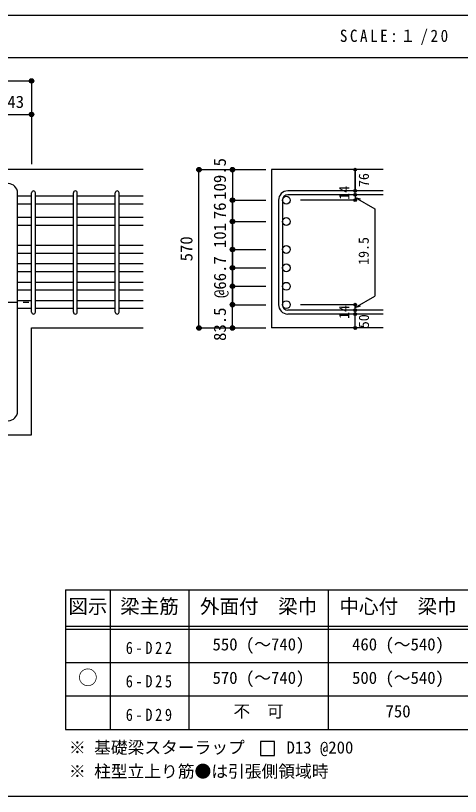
# Model space of a CAD drawing. Units: millimetres at full size, sheet at 1:20. Extents: x -3982 to 3969, y -2797 to 2801.
# Drawn here: x 786 to 2380, y -2797 to 2 of the extents above; entities that cross this region are included whole.
import ezdxf
from ezdxf.enums import TextEntityAlignment as Align

# ---------------------------------------------------------------- set-up
doc = ezdxf.new("R2010")
doc.units = ezdxf.units.MM
doc.header["$LTSCALE"] = 20
doc.header["$PDMODE"] = 32
doc.header["$PDSIZE"] = 10
doc.linetypes.add('CHAIN1', pattern=[8, 5, -1, 1, -1])
for name, color, linetype in [('6-1_躯体線', 2, 'Continuous'), ('6-4_フープ', 7, 'Continuous'), ('6-5_梁主筋', 7, 'Continuous'), ('6-6_S.T.P.', 7, 'Continuous'), ('6-7_文字', 7, 'Continuous'), ('6-D_寸法', 4, 'Continuous'), ('6-E_枠', 7, 'Continuous'), ('F-0_枠', 6, 'Continuous')]:
    doc.layers.add(name, color=color, linetype=linetype)
doc.styles.add('ＭＳ ゴシック', font='')
doc.styles.get('ＭＳ ゴシック').set_extended_font_data('MS Gothic')

msp = doc.modelspace()

# ---------------------------------------------------------------- linework, layer by layer
at = {"layer": '6-1_躯体線'}
for p, q in [((1243.29, -550.21), (-106.71, -550.21)), ((2103.29, -550.21), (1703.29, -550.21)), ((1703.29, -550.21), (1703.29, -1117.71)), ((843.29, -1117.71), (1243.29, -1117.71)), ((843.29, -1500.21), (843.29, -1117.71)), ((2103.29, -1117.71), (1703.29, -1117.71))]:
    msp.add_line(p, q, dxfattribs=at)
msp.add_lwpolyline([(616.79, -1900.21), (616.79, -1500.21), (843.29, -1500.21)], dxfattribs=at)
at = {"layer": '6-4_フープ'}
msp.add_line((793.29, -1416.71), (793.29, -633.71), dxfattribs=at)
for centre, start, end in [((759.79, -633.71), 0, 90), ((759.79, -1416.71), 270, 0)]:
    msp.add_arc(centre, 33.5, start, end, dxfattribs=at)
at = {"layer": '6-5_梁主筋'}
for p, q in [((843.29, -645.82), (793.29, -645.82)), ((993.29, -645.82), (857.29, -645.82)), ((1143.29, -645.82), (1007.29, -645.82)), ((1243.29, -645.82), (1157.29, -645.82)), ((843.29, -673.82), (793.29, -673.82)), ((993.29, -673.82), (857.29, -673.82)), ((1143.29, -673.82), (1007.29, -673.82)), ((1243.29, -673.82), (1157.29, -673.82)), ((843.29, -722.21), (793.29, -722.21)), ((993.29, -722.21), (857.29, -722.21)), ((1143.29, -722.21), (1007.29, -722.21)), ((1243.29, -722.21), (1157.29, -722.21)), ((843.29, -750.21), (793.29, -750.21)), ((993.29, -750.21), (857.29, -750.21)), ((1143.29, -750.21), (1007.29, -750.21)), ((1243.29, -750.21), (1157.29, -750.21)), ((843.29, -822.21), (793.29, -822.21)), ((993.29, -822.21), (857.29, -822.21)), ((1143.29, -822.21), (1007.29, -822.21)), ((1243.29, -822.21), (1157.29, -822.21)), ((843.29, -850.21), (793.29, -850.21)), ((993.29, -850.21), (857.29, -850.21)), ((1143.29, -850.21), (1007.29, -850.21)), ((1243.29, -850.21), (1157.29, -850.21)), ((843.29, -888.21), (793.29, -888.21)), ((993.29, -888.21), (857.29, -888.21)), ((1143.29, -888.21), (1007.29, -888.21)), ((1243.29, -888.21), (1157.29, -888.21)), ((843.29, -916.21), (793.29, -916.21)), ((993.29, -916.21), (857.29, -916.21)), ((1143.29, -916.21), (1007.29, -916.21)), ((1243.29, -916.21), (1157.29, -916.21)), ((843.29, -954.21), (793.29, -954.21)), ((993.29, -954.21), (857.29, -954.21)), ((1143.29, -954.21), (1007.29, -954.21)), ((1243.29, -954.21), (1157.29, -954.21)), ((843.29, -982.21), (793.29, -982.21)), ((993.29, -982.21), (857.29, -982.21)), ((1143.29, -982.21), (1007.29, -982.21)), ((1243.29, -982.21), (1157.29, -982.21)), ((843.29, -1020.21), (793.29, -1020.21)), ((993.29, -1020.21), (857.29, -1020.21)), ((1143.29, -1020.21), (1007.29, -1020.21)), ((1243.29, -1020.21), (1157.29, -1020.21)), ((843.29, -1048.21), (793.29, -1048.21)), ((993.29, -1048.21), (857.29, -1048.21)), ((1143.29, -1048.21), (1007.29, -1048.21)), ((1243.29, -1048.21), (1157.29, -1048.21))]:
    msp.add_line(p, q, dxfattribs=at)
at = {"layer": '6-5_梁主筋', "color": 3}
for centre in [(1756.29, -659.82), (1756.29, -736.21), (1756.29, -836.21), (1756.29, -902.21), (1756.29, -968.21), (1756.29, -1034.21)]:
    msp.add_circle(centre, 14, dxfattribs=at)
at = {"layer": '6-6_S.T.P.'}
for p, q in [((843.29, -1060.71), (843.29, -633.32)), ((857.29, -1060.71), (857.29, -633.32)), ((993.29, -1060.71), (993.29, -633.32)), ((1007.29, -1060.71), (1007.29, -633.32)), ((1143.29, -1060.71), (1143.29, -633.32)), ((1157.29, -1060.71), (1157.29, -633.32)), ((2103.29, -626.32), (1761.79, -626.32)), ((2103.29, -640.32), (1761.79, -640.32)), ((1728.29, -659.82), (1728.29, -1034.21)), ((1742.29, -659.82), (1742.29, -1034.21)), ((2103.29, -1053.71), (1761.79, -1053.71)), ((2103.29, -1067.71), (1761.79, -1067.71))]:
    msp.add_line(p, q, dxfattribs=at)
for centre, radius, start, end in [((850.29, -633.32), 7, 0, 180), ((850.29, -633.32), 7, 0, 180), ((850.29, -633.32), 7, 0, 180), ((850.29, -633.32), 7, 0, 180), ((1000.29, -633.32), 7, 0, 180), ((1150.29, -633.32), 7, 0, 180), ((1761.79, -659.82), 33.5, 90, 180), ((1761.79, -659.82), 19.5, 90, 180), ((1761.79, -1034.21), 33.5, 180, 270), ((1761.79, -1034.21), 19.5, 180, 270), ((850.29, -1060.71), 7, 180, 0), ((850.29, -1060.71), 7, 180, 0), ((850.29, -1060.71), 7, 180, 0), ((850.29, -1060.71), 7, 180, 0), ((1000.29, -1060.71), 7, 180, 0), ((1150.29, -1060.71), 7, 180, 0)]:
    msp.add_arc(centre, radius, start, end, dxfattribs=at)
at = {"layer": '6-7_文字'}
msp.add_lwpolyline([(1664.32, -2649.77), (1714.32, -2649.77), (1714.32, -2599.77), (1664.32, -2599.77)], close=True, dxfattribs=at)
at = {"layer": '6-D_寸法'}
for p, q in [((-139.71, -232.18), (843.29, -232.18)), ((843.29, -232.18), (843.29, -352.18)), ((700.29, -352.18), (843.29, -352.18)), ((843.29, -352.18), (843.29, -530.21)), ((843.29, -352.18), (843.29, -530.21)), ((1443.29, -550.21), (1563.29, -550.21)), ((1443.29, -550.21), (1563.29, -550.21)), ((1443.29, -550.21), (1563.29, -550.21)), ((1443.29, -1117.71), (1443.29, -550.21)), ((1563.29, -550.21), (1683.29, -550.21)), ((1563.29, -550.21), (1683.29, -550.21)), ((1563.29, -550.21), (1563.29, -659.82)), ((1563.29, -550.21), (1683.29, -550.21)), ((2003.29, -640.32), (2003.29, -626.32)), ((2003.29, -640.32), (2003.29, -659.82)), ((1563.29, -659.82), (1683.29, -659.82)), ((1563.29, -659.82), (1683.29, -659.82)), ((1563.29, -659.82), (1563.29, -763.51)), ((1563.29, -762.51), (1563.29, -659.82)), ((2003.29, -659.82), (1807.2, -659.82)), ((2003.29, -650.07), (2073.35, -690.52)), ((2003.29, -650.07), (2022.61, -655.24)), ((2073.35, -690.52), (2073.35, -1003.51)), ((1563.29, -736.21), (1683.29, -736.21)), ((1563.29, -836.21), (1683.29, -836.21)), ((1563.29, -836.21), (1683.29, -836.21)), ((1563.29, -902.21), (1683.29, -902.21)), ((1563.29, -902.21), (1683.29, -902.21)), ((1563.29, -968.21), (1683.29, -968.21)), ((1563.29, -968.21), (1683.29, -968.21)), ((2003.29, -1043.96), (2073.35, -1003.51)), ((1563.29, -1034.21), (1683.29, -1034.21)), ((1563.29, -1034.21), (1683.29, -1034.21)), ((2003.29, -1034.21), (1807.2, -1034.21)), ((2003.29, -1053.71), (2003.29, -1034.21)), ((2003.29, -1043.96), (2022.61, -1038.78)), ((2003.29, -1067.71), (2003.29, -1053.71)), ((2003.29, -1117.71), (2003.29, -1067.71)), ((1563.29, -1117.71), (1683.29, -1117.71))]:
    msp.add_line(p, q, dxfattribs=at)
at = {"layer": '6-D_寸法', "linetype": 'CHAIN1'}
msp.add_line((-106.71, -1025.21), (843.29, -1025.21), dxfattribs=at)
at = {"layer": '6-D_寸法'}
for points in [[(2003.29, -626.32), (2003.29, -550.21), (2003.29, -626.32)], [(1563.29, -763.51), (1563.29, -1034.21), (1563.29, -762.51)], [(1443.29, -1117.71), (1563.29, -1117.71), (1563.29, -1034.21)]]:
    msp.add_lwpolyline(points, dxfattribs=at)
for centre, radius in [((843.29, -232.18), 8), ((843.29, -232.18), 7.2), ((843.29, -232.18), 6.4), ((843.29, -232.18), 5.6), ((843.29, -232.18), 4.8), ((843.29, -232.18), 4), ((843.29, -232.18), 3.2), ((843.29, -232.18), 2.4), ((843.29, -232.18), 1.6), ((843.29, -232.18), 0.8), ((843.29, -352.18), 8), ((843.29, -352.18), 7.2), ((843.29, -352.18), 6.4), ((843.29, -352.18), 5.6), ((843.29, -352.18), 4.8), ((843.29, -352.18), 4), ((843.29, -352.18), 3.2), ((843.29, -352.18), 2.4), ((843.29, -352.18), 1.6), ((843.29, -352.18), 0.8), ((1443.29, -550.21), 8), ((1443.29, -550.21), 7.2), ((1443.29, -550.21), 6.4), ((1443.29, -550.21), 5.6), ((1443.29, -550.21), 4.8), ((1443.29, -550.21), 4), ((1443.29, -550.21), 3.2), ((1443.29, -550.21), 2.4), ((1443.29, -550.21), 1.6), ((1443.29, -550.21), 0.8), ((1563.29, -550.21), 8), ((1563.29, -550.21), 7.2), ((1563.29, -550.21), 6.4), ((1563.29, -550.21), 5.6), ((1563.29, -550.21), 4.8), ((1563.29, -550.21), 4), ((1563.29, -550.21), 3.2), ((1563.29, -550.21), 2.4), ((1563.29, -550.21), 1.6), ((1563.29, -550.21), 0.8), ((2003.29, -550.21), 4), ((2003.29, -550.21), 3.6), ((2003.29, -550.21), 3.2), ((2003.29, -550.21), 2.8), ((2003.29, -550.21), 2.4), ((2003.29, -550.21), 2), ((2003.29, -550.21), 1.6), ((2003.29, -550.21), 1.2), ((2003.29, -550.21), 0.8), ((2003.29, -550.21), 0.4), ((2003.29, -626.32), 4), ((2003.29, -640.32), 4), ((2003.29, -626.32), 3.6), ((2003.29, -640.32), 3.6), ((2003.29, -626.32), 3.2), ((2003.29, -640.32), 3.2), ((2003.29, -626.32), 2.8), ((2003.29, -640.32), 2.8), ((2003.29, -626.32), 2.4), ((2003.29, -640.32), 2.4), ((2003.29, -626.32), 2), ((2003.29, -640.32), 2), ((2003.29, -626.32), 1.6), ((2003.29, -640.32), 1.6), ((2003.29, -626.32), 1.2), ((2003.29, -640.32), 1.2), ((2003.29, -626.32), 0.8), ((2003.29, -640.32), 0.8), ((2003.29, -626.32), 0.4), ((2003.29, -640.32), 0.4), ((1563.29, -659.82), 8), ((1563.29, -659.82), 7.2), ((1563.29, -659.82), 6.4), ((1563.29, -659.82), 5.6), ((1563.29, -659.82), 4.8), ((1563.29, -659.82), 4), ((1563.29, -659.82), 3.2), ((1563.29, -659.82), 2.4), ((1563.29, -659.82), 1.6), ((1563.29, -659.82), 0.8), ((2003.29, -659.82), 4), ((2003.29, -659.82), 3.6), ((2003.29, -659.82), 3.2), ((2003.29, -659.82), 2.8), ((2003.29, -659.82), 2.4), ((2003.29, -659.82), 2), ((2003.29, -659.82), 1.6), ((2003.29, -659.82), 1.2), ((2003.29, -659.82), 0.8), ((2003.29, -659.82), 0.4), ((1563.29, -736.21), 8), ((1563.29, -736.21), 7.2), ((1563.29, -736.21), 6.4), ((1563.29, -736.21), 5.6), ((1563.29, -736.21), 4.8), ((1563.29, -736.21), 4), ((1563.29, -736.21), 3.2), ((1563.29, -736.21), 2.4), ((1563.29, -736.21), 1.6), ((1563.29, -736.21), 0.8), ((1563.29, -836.21), 8), ((1563.29, -836.21), 7.2), ((1563.29, -836.21), 6.4), ((1563.29, -836.21), 5.6), ((1563.29, -836.21), 4.8), ((1563.29, -836.21), 4), ((1563.29, -836.21), 3.2), ((1563.29, -836.21), 2.4), ((1563.29, -836.21), 1.6), ((1563.29, -836.21), 0.8), ((1563.29, -902.21), 8), ((1563.29, -902.21), 7.2), ((1563.29, -902.21), 6.4), ((1563.29, -902.21), 5.6), ((1563.29, -902.21), 4.8), ((1563.29, -902.21), 4), ((1563.29, -902.21), 3.2), ((1563.29, -902.21), 2.4), ((1563.29, -902.21), 1.6), ((1563.29, -902.21), 0.8), ((1563.29, -968.21), 8), ((1563.29, -968.21), 7.2), ((1563.29, -968.21), 6.4), ((1563.29, -968.21), 5.6), ((1563.29, -968.21), 4.8), ((1563.29, -968.21), 4), ((1563.29, -968.21), 3.2), ((1563.29, -968.21), 2.4), ((1563.29, -968.21), 1.6), ((1563.29, -968.21), 0.8), ((1563.29, -1034.21), 8), ((1563.29, -1034.21), 7.2), ((1563.29, -1034.21), 6.4), ((1563.29, -1034.21), 5.6), ((1563.29, -1034.21), 4.8), ((1563.29, -1034.21), 4), ((1563.29, -1034.21), 3.2), ((1563.29, -1034.21), 2.4), ((1563.29, -1034.21), 1.6), ((1563.29, -1034.21), 0.8), ((2003.29, -1034.21), 4), ((2003.29, -1034.21), 3.6), ((2003.29, -1034.21), 3.2), ((2003.29, -1034.21), 2.8), ((2003.29, -1034.21), 2.4), ((2003.29, -1034.21), 2), ((2003.29, -1034.21), 1.6), ((2003.29, -1034.21), 1.2), ((2003.29, -1034.21), 0.8), ((2003.29, -1034.21), 0.4), ((2003.29, -1053.71), 4), ((2003.29, -1053.71), 3.6), ((2003.29, -1053.71), 3.2), ((2003.29, -1053.71), 2.8), ((2003.29, -1053.71), 2.4), ((2003.29, -1053.71), 2), ((2003.29, -1053.71), 1.6), ((2003.29, -1053.71), 1.2), ((2003.29, -1053.71), 0.8), ((2003.29, -1053.71), 0.4), ((2003.29, -1067.71), 4), ((2003.29, -1067.71), 3.6), ((2003.29, -1067.71), 3.2), ((2003.29, -1067.71), 2.8), ((2003.29, -1067.71), 2.4), ((2003.29, -1067.71), 2), ((2003.29, -1067.71), 1.6), ((2003.29, -1067.71), 1.2), ((2003.29, -1067.71), 0.8), ((2003.29, -1067.71), 0.4), ((1443.29, -1117.71), 8), ((1443.29, -1117.71), 7.2), ((1443.29, -1117.71), 6.4), ((1443.29, -1117.71), 5.6), ((1443.29, -1117.71), 4.8), ((1443.29, -1117.71), 4), ((1443.29, -1117.71), 3.2), ((1443.29, -1117.71), 2.4), ((1443.29, -1117.71), 1.6), ((1443.29, -1117.71), 0.8), ((1563.29, -1117.71), 8), ((1563.29, -1117.71), 7.2), ((1563.29, -1117.71), 6.4), ((1563.29, -1117.71), 5.6), ((1563.29, -1117.71), 4.8), ((1563.29, -1117.71), 4), ((1563.29, -1117.71), 3.2), ((1563.29, -1117.71), 2.4), ((1563.29, -1117.71), 1.6), ((1563.29, -1117.71), 0.8), ((2003.29, -1119.71), 4), ((2003.29, -1117.71), 3.6), ((2003.29, -1117.71), 3.2), ((2003.29, -1117.71), 2.8), ((2003.29, -1117.71), 2.4), ((2003.29, -1117.71), 2), ((2003.29, -1117.71), 1.6), ((2003.29, -1117.71), 1.2), ((2003.29, -1117.71), 0.8), ((2003.29, -1117.71), 0.4)]:
    msp.add_circle(centre, radius, dxfattribs=at)
at = {"layer": '6-D_寸法', "color": 7}
for p in [(843.29, -232.18), (843.29, -352.18), (1443.29, -550.21), (1563.29, -550.21), (2003.29, -550.21), (2003.29, -626.32), (2003.29, -640.32), (1563.29, -659.82), (2003.29, -659.82), (1563.29, -736.21), (1563.29, -836.21), (1563.29, -836.21), (1563.29, -902.21), (1563.29, -902.21), (1563.29, -968.21), (1563.29, -968.21), (1563.29, -1034.21), (1563.29, -1034.21), (2003.29, -1034.21), (2003.29, -1034.21), (2003.29, -1053.71), (2003.29, -1067.71), (1443.29, -1117.71), (1563.29, -1117.71), (2003.29, -1117.71)]:
    msp.add_point(p, dxfattribs=at)
at = {"layer": '6-E_枠', "color": 3}
for p, q in [((965.14, -2056.88), (965.14, -2556.88)), ((965.14, -2056.88), (2406.83, -2056.88)), ((965.14, -2556.88), (2406.83, -2556.88))]:
    msp.add_line(p, q, dxfattribs=at)
at = {"layer": '6-E_枠'}
for p, q in [((1125.14, -2056.88), (1125.14, -2556.88)), ((1406.83, -2056.88), (1406.83, -2556.88)), ((1906.83, -2056.88), (1906.83, -2556.88)), ((965.14, -2186.88), (2406.83, -2186.88)), ((965.14, -2196.88), (2406.83, -2196.88)), ((965.14, -2316.88), (2406.83, -2316.88)), ((965.14, -2436.88), (2406.83, -2436.88))]:
    msp.add_line(p, q, dxfattribs=at)
at = {"layer": 'F-0_枠', "color": 2}
for p, q in [((2482.4, 1.97), (-3981.92, 1.97)), ((-3981.92, -148.03), (2482.4, -148.03))]:
    msp.add_line(p, q, dxfattribs=at)
at = {"layer": 'F-0_枠'}
msp.add_line((3969.4, -2796.83), (-3981.92, -2796.83), dxfattribs=at)

# ---------------------------------------------------------------- texts
at = {"layer": '6-7_文字', "color": 2, "style": 'ＭＳ ゴシック'}
for s, p in [('図示', (975.14, -2156.88)), ('梁主筋', (1160.98, -2156.88)), ('外面付\u3000梁巾', (1446.83, -2156.88)), ('中心付\u3000梁巾', (1946.83, -2156.88)), ('○', (1010.14, -2411.88))]:
    msp.add_text(s, height=51.32, dxfattribs=at).set_placement(p, align=Align.BOTTOM_LEFT)
at = {"layer": '6-7_文字', "style": 'ＭＳ ゴシック'}
for s, p in [('550 (～740)', (1491.83, -2286.88)), ('460 (～540)', (1991.83, -2286.88)), ('570 (～740)', (1491.83, -2406.88)), ('500 (～540)', (1991.83, -2406.88)), ('不\u3000可', (1566.83, -2526.88)), ('750', (2111.83, -2526.88)), ('※ 基礎梁スターラップ     D13 @200', (977.51, -2656.6)), ('※ 柱型立上り筋●は引張側領域時', (977.51, -2742.27))]:
    msp.add_text(s, height=43.99, dxfattribs=at).set_placement(p, align=Align.BOTTOM_LEFT)
at = {"layer": '6-7_文字', "color": 2, "insert": (1948.17, -103.03), "char_height": 43.99, "attachment_point": 7, "style": 'ＭＳ ゴシック'}
msp.add_mtext('\\T1.34;\\W0.9;SCALE:１/20', dxfattribs=at)
at = {"layer": '6-7_文字', "char_height": 43.99, "attachment_point": 7, "style": 'ＭＳ ゴシック'}
for s, insert in [('\\T1.38;\\W0.85;6-D22', (1180.98, -2286.88)), ('\\T1.38;\\W0.85;6-D25', (1180.98, -2406.88)), ('\\T1.38;\\W0.85;6-D29', (1180.98, -2526.88))]:
    msp.add_mtext(s, dxfattribs=dict(at, insert=insert))
at = {"layer": '6-D_寸法', "style": 'ＭＳ ゴシック'}
msp.add_text('143', height=43.99, dxfattribs=at).set_placement((726.79, -342.18), align=Align.BOTTOM_LEFT)
for s, height, p in [('109.5', 43.99, (1553.18, -658.23)), ('76', 36.66, (2063.27, -612.47)), ('14', 36.66, (1993.29, -658.24)), ('76', 43.99, (1552.93, -727.73)), ('101', 43.99, (1553.37, -831.26)), ('570', 43.99, (1433.29, -878.96)), ('19.5', 36.66, (2062.64, -891.59)), ('@66.7', 43.99, (1553.4, -1010.32)), ('83.5', 43.99, (1553.29, -1164.21)), ('14', 36.66, (1992.63, -1085.38)), ('50', 36.66, (2063.36, -1118.5))]:
    msp.add_text(s, height=height, rotation=90, dxfattribs=at).set_placement(p, align=Align.BOTTOM_LEFT)

doc.saveas('drawing.dxf')
